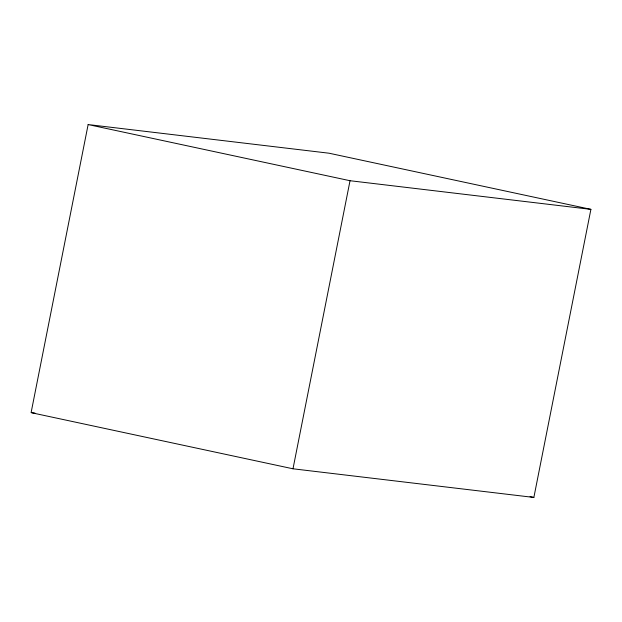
<?xml version="1.0" encoding="UTF-8"?>
<svg xmlns="http://www.w3.org/2000/svg" width="622" height="622" viewBox="0 0 622 622"><rect width="100%" height="100%" fill="white"/><g stroke="black" fill="none" stroke-linecap="round" stroke-linejoin="round"><path stroke-width="0.93" d="M88.137 124.563L31.1 412.643L292.993 468.794L533.863 497.437L590.9 209.357L329.007 153.206L88.137 124.563L350.03 180.722L590.9 209.357M292.993 468.794L350.03 180.722M32.064 412.751L34.956 413.094M530.061 496.62L533.863 497.437"/></g></svg>
